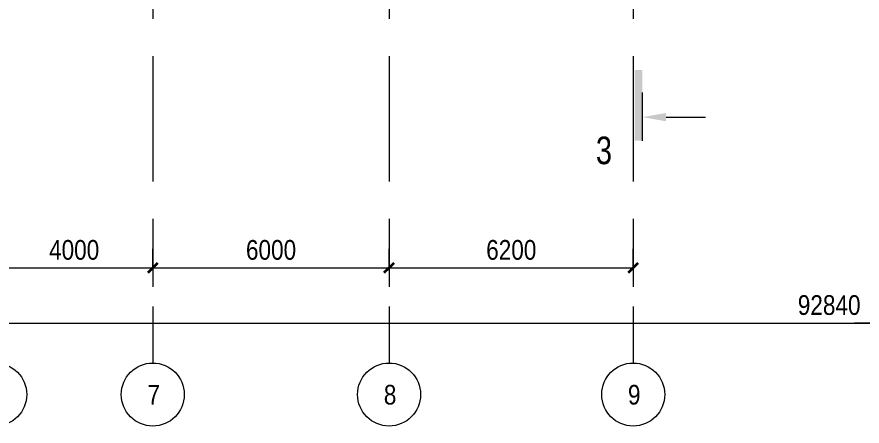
# Model space of a CAD drawing. Header units: millimetres. Extents: x 92932 to 275892, y -43515 to 30371.
# Drawn here: x 202727 to 224189, y -43338 to -32956 of the extents above; entities that cross this region are included whole.
import ezdxf

# ---------------------------------------------------------------- set-up
doc = ezdxf.new("R2010")
doc.units = ezdxf.units.MM
doc.linetypes.add('Осевые', pattern=[6350, 1270, -952.5, 3175, -952.5])
for name, color, linetype, lineweight in [('Оси', 7, 'Continuous', 9), ('Оси-1', 7, 'Осевые', 9), ('Оси-2', 7, 'Continuous', 18), ('Размеры', 7, 'Continuous', 9), ('Размеры-200', 7, 'Continuous', 9), ('Разрезы', 7, 'Continuous', 9)]:
    doc.layers.add(name, color=color, linetype=linetype, lineweight=lineweight)
doc.styles.add('Arial Narrow', font='Arial Narrow.ttf', dxfattribs={"height": 500})
doc.styles.add('Arial_1', font='Arial.ttf', dxfattribs={"width": 0.75, "height": 700})
doc.dimstyles.new('Диагональ_-_2_5_мм_Arial_narrow', dxfattribs={"dimscale": 304.8, "dimtxt": 511.715487, "dimasz": 0.787402, "dimexe": 1.574803, "dimexo": 0.0625, "dimgap": 0.19685, "dimtad": 1, "dimdec": 0, "dimzin": 0, "dimdsep": 46, "dimtxsty": 'Arial Narrow', "dimblk1": 'OBLIQUE', "dimblk2": 'OBLIQUE', "dimsah": 1, "dimcen": 0.09, "dimdle": 1.574803, "dimazin": 0, "dimtfac": 1, "dimtdec": 4, "dimtix": 1, "dimtmove": 0, "dimatfit": 3, "dimfxl": 1.574803, "dimfxlon": 1, "dimtvp": 1, "dimtolj": 1, "dimtzin": 0, "dimarcsym": 2})
doc.dimstyles.new('Диагональ_-_2_5_мм_Arial_narrow_1', dxfattribs={"dimscale": 304.8, "dimtxt": 511.715487, "dimasz": 0.787402, "dimexe": 1.574803, "dimexo": 0.0625, "dimgap": 0.19685, "dimtad": 1, "dimdec": 0, "dimzin": 0, "dimdsep": 46, "dimtxsty": 'Arial Narrow', "dimblk1": 'OBLIQUE', "dimblk2": 'OBLIQUE', "dimsah": 1, "dimcen": 0.09, "dimdle": 1.574803, "dimazin": 0, "dimtfac": 1, "dimtdec": 4, "dimtix": 1, "dimtmove": 1, "dimatfit": 3, "dimfxl": 1.574803, "dimfxlon": 1, "dimtvp": 1, "dimtolj": 1, "dimtzin": 0, "dimarcsym": 2})

# ---------------------------------------------------------------- blocks, each defined once
blk = doc.blocks.new('Ось сетки - По умолчанию 2-349628-План 3-го этажа на отм_ _4_200')
at = {"layer": 'Оси-2'}
blk.add_circle((0, 0), 4, dxfattribs=at)
blk = doc.blocks.new('Разрез - Номер сзади-234830-План 3-го этажа на отм_ _4_200')
at = {"layer": 'Разрезы'}
for points in [[(0, 0), (0, 1), (9, 1), (9, 0)], [(2.47, -3), (3, 0), (3.53, -3)]]:
    blk.add_hatch(color=256, dxfattribs=at).paths.add_polyline_path(points, flags=0)
blk.add_line((3, -3), (3, -8), dxfattribs=at)
blk = doc.blocks.new('DIMBLOCK14-План 3-го этажа на отм_ _4_200')
at = {"layer": 'Размеры-200', "lineweight": 35, "transparency": 16777216}
for points in [[(202177, -39324), (202297, -39204), (202057, -39444)], [(206177, -39324), (206297, -39204), (206057, -39444)]]:
    blk.add_hatch(color=256, dxfattribs=at).paths.add_polyline_path(points, flags=0)
at = {"layer": 'Размеры-200', "transparency": 16777216}
for p, q in [((202177, -38844), (202177, -39804)), ((202177, -39324), (202177, -38844)), ((206177, -38844), (206177, -39804)), ((206177, -39324), (206177, -38844)), ((202177, -39324), (206177, -39324))]:
    blk.add_line(p, q, dxfattribs=at)
at = {"layer": 'Размеры-200', "lineweight": 35, "transparency": 16777216}
for p, q in [((202297, -39204), (202057, -39444)), ((202177, -39324), (202297, -39204)), ((206297, -39204), (206057, -39444)), ((206177, -39324), (206297, -39204)), ((202057, -39444), (202177, -39324)), ((206057, -39444), (206177, -39324))]:
    blk.add_line(p, q, dxfattribs=at)
at = {"layer": 'Размеры-200', "color": 0, "transparency": 16777216, "insert": (203544, -38617), "char_height": 500, "width": 1520.53, "attachment_point": 1, "line_spacing_factor": 0.974696, "style": 'Arial Narrow'}
blk.add_mtext('4000', dxfattribs=at)
blk = doc.blocks.new('_Oblique')
at = {"color": 0, "linetype": 'ByBlock', "lineweight": -2}
blk.add_line((-0.5, -0.5), (0.5, 0.5), dxfattribs=at)
blk = doc.blocks.new('DIMBLOCK15-План 3-го этажа на отм_ _4_200')
at = {"layer": 'Размеры-200', "lineweight": 35, "transparency": 16777216}
for points in [[(206177, -39324), (206297, -39204), (206057, -39444)], [(212177, -39324), (212297, -39204), (212057, -39444)]]:
    blk.add_hatch(color=256, dxfattribs=at).paths.add_polyline_path(points, flags=0)
at = {"layer": 'Размеры-200', "transparency": 16777216}
for p, q in [((206177, -38844), (206177, -39804)), ((206177, -39324), (206177, -38844)), ((212177, -38844), (212177, -39804)), ((212177, -39324), (212177, -38844)), ((206177, -39324), (212177, -39324))]:
    blk.add_line(p, q, dxfattribs=at)
at = {"layer": 'Размеры-200', "lineweight": 35, "transparency": 16777216}
for p, q in [((206297, -39204), (206057, -39444)), ((206177, -39324), (206297, -39204)), ((212297, -39204), (212057, -39444)), ((212177, -39324), (212297, -39204)), ((206057, -39444), (206177, -39324)), ((212057, -39444), (212177, -39324))]:
    blk.add_line(p, q, dxfattribs=at)
at = {"layer": 'Размеры-200', "color": 0, "transparency": 16777216, "insert": (208544, -38617), "char_height": 500, "width": 1520.53, "attachment_point": 1, "line_spacing_factor": 0.974696, "style": 'Arial Narrow'}
blk.add_mtext('6000', dxfattribs=at)
blk = doc.blocks.new('DIMBLOCK16-План 3-го этажа на отм_ _4_200')
at = {"layer": 'Размеры-200', "lineweight": 35, "transparency": 16777216}
for points in [[(212177, -39324), (212297, -39204), (212057, -39444)], [(218377, -39324), (218497, -39204), (218257, -39444)]]:
    blk.add_hatch(color=256, dxfattribs=at).paths.add_polyline_path(points, flags=0)
at = {"layer": 'Размеры-200', "transparency": 16777216}
for p, q in [((212177, -38844), (212177, -39804)), ((212177, -39324), (212177, -38844)), ((218377, -38844), (218377, -39804)), ((218377, -39324), (218377, -38844)), ((212177, -39324), (218377, -39324))]:
    blk.add_line(p, q, dxfattribs=at)
at = {"layer": 'Размеры-200', "lineweight": 35, "transparency": 16777216}
for p, q in [((212297, -39204), (212057, -39444)), ((212177, -39324), (212297, -39204)), ((218497, -39204), (218257, -39444)), ((218377, -39324), (218497, -39204)), ((212057, -39444), (212177, -39324)), ((218257, -39444), (218377, -39324))]:
    blk.add_line(p, q, dxfattribs=at)
at = {"layer": 'Размеры-200', "color": 0, "transparency": 16777216, "insert": (214644, -38617), "char_height": 500, "width": 1520.53, "attachment_point": 1, "line_spacing_factor": 0.974696, "style": 'Arial Narrow'}
blk.add_mtext('6200', dxfattribs=at)
blk = doc.blocks.new('DIMBLOCK31-План 3-го этажа на отм_ _4_200')
at = {"layer": 'Размеры-200', "lineweight": 35, "transparency": 16777216}
for points in [[(177577, -40724), (177697, -40604), (177457, -40844)], [(270417, -40724), (270537, -40604), (270297, -40844)]]:
    blk.add_hatch(color=256, dxfattribs=at).paths.add_polyline_path(points, flags=0)
at = {"layer": 'Размеры-200', "transparency": 16777216}
for p, q in [((177577, -40244), (177577, -41204)), ((177577, -40724), (177577, -40244)), ((270417, -40244), (270417, -41204)), ((270417, -40724), (270417, -40244)), ((177097, -40724), (270897, -40724)), ((222557, -40724), (224540, -40724)), ((224540, -40724), (223997, -40724))]:
    blk.add_line(p, q, dxfattribs=at)
at = {"layer": 'Размеры-200', "lineweight": 35, "transparency": 16777216}
for p, q in [((177697, -40604), (177457, -40844)), ((177457, -40844), (177577, -40724)), ((177577, -40724), (177697, -40604)), ((270537, -40604), (270297, -40844)), ((270297, -40844), (270417, -40724)), ((270417, -40724), (270537, -40604))]:
    blk.add_line(p, q, dxfattribs=at)
at = {"layer": 'Размеры-200', "color": 0, "transparency": 16777216, "insert": (222557, -40017), "char_height": 500, "width": 1900.66, "attachment_point": 1, "line_spacing_factor": 0.974696, "style": 'Arial Narrow'}
blk.add_mtext('92840', dxfattribs=at)

msp = doc.modelspace()

# ---------------------------------------------------------------- linework, layer by layer
at = {"layer": 'Оси-1'}
for p, q in [((206177.4, 25417.1), (206177.4, -41737.8)), ((212177.4, 25417.1), (212177.4, -41737.8)), ((218377.4, 25417.1), (218377.4, -41737.8))]:
    msp.add_line(p, q, dxfattribs=at)
at = {"layer": 'Разрезы'}
msp.add_line((218612.6, -36099.6), (218612.6, -34870.7), dxfattribs=at)

# ---------------------------------------------------------------- block references
at = {"layer": 'Оси-2', "xscale": 199.9999999999999, "yscale": 199.9999999999999, "zscale": 199.9999999999999, "rotation": 180}
for p in [(202177.4, -42537.8), (206177.4, -42537.8), (212177.4, -42537.8), (218377.4, -42537.8)]:
    msp.add_blockref('Ось сетки - По умолчанию 2-349628-План 3-го этажа на отм_ _4_200', p, dxfattribs=at)
at = {"layer": 'Разрезы', "xscale": 199.9999999999999, "yscale": 199.9999999999999, "zscale": 199.9999999999999, "rotation": 90}
msp.add_blockref('Разрез - Номер сзади-234830-План 3-го этажа на отм_ _4_200', (218612.6, -36099.6), dxfattribs=at)

# ---------------------------------------------------------------- texts
at = {"layer": 'Оси', "char_height": 500, "width": 384.81, "attachment_point": 1, "style": 'Arial Narrow'}
for s, insert in [('\\fArial Narrow|b0|i0|c204|p34|;7', (206044.2, -42291.7)), ('\\fArial Narrow|b0|i0|c204|p34|;8', (212044.2, -42291.7)), ('\\fArial Narrow|b0|i0|c204|p34|;9', (218244.2, -42291.7))]:
    msp.add_mtext(s, dxfattribs=dict(at, insert=insert))
at = {"layer": 'Разрезы', "insert": (217430.4, -35992.5), "char_height": 700, "width": 505.063, "attachment_point": 1, "style": 'Arial_1'}
msp.add_mtext('\\fArial|b0|i0|c204|p34|;\\W.75;3', dxfattribs=at)

# ---------------------------------------------------------------- dimensions: what is measured, and where the dimension line sits
at = {"layer": 'Размеры'}
for base, p1, p2, override, picture, middle in [((206177.4, -39323.6), (202177.4, -38843.6), (206177.4, -38843.6), {"dimpost": '<>', "dimfxl": 4000}, 'DIMBLOCK14-План 3-го этажа на отм_ _4_200', (204177.4, -39008.3)), ((212177.4, -39323.6), (206177.4, -38843.6), (212177.4, -38843.6), {"dimpost": '<>', "dimfxl": 6000}, 'DIMBLOCK15-План 3-го этажа на отм_ _4_200', (209177.4, -39008.3)), ((218377.4, -39323.6), (212177.4, -38843.6), (218377.4, -38843.6), {"dimpost": '<>', "dimfxl": 6200}, 'DIMBLOCK16-План 3-го этажа на отм_ _4_200', (215277.4, -39008.3))]:
    dim = msp.add_linear_dim(base=base, p1=p1, p2=p2, dimstyle='Диагональ_-_2_5_мм_Arial_narrow', override=override, dxfattribs=at)
    dim.commit()
    dim.dimension.update_dxf_attribs({"geometry": picture, "text_midpoint": middle})
dim = msp.add_linear_dim(base=(270417.4, -40723.6), p1=(177577.4, -40243.6), p2=(270417.4, -40243.6), dimstyle='Диагональ_-_2_5_мм_Arial_narrow_1', override={"dimpost": '<>', "dimfxl": 92840}, dxfattribs=at)
dim.commit()
dim.dimension.update_dxf_attribs({"geometry": 'DIMBLOCK31-План 3-го этажа на отм_ _4_200', "text_midpoint": (223506.9, -40350.8), "dimtype": 160})

doc.saveas('drawing.dxf')
